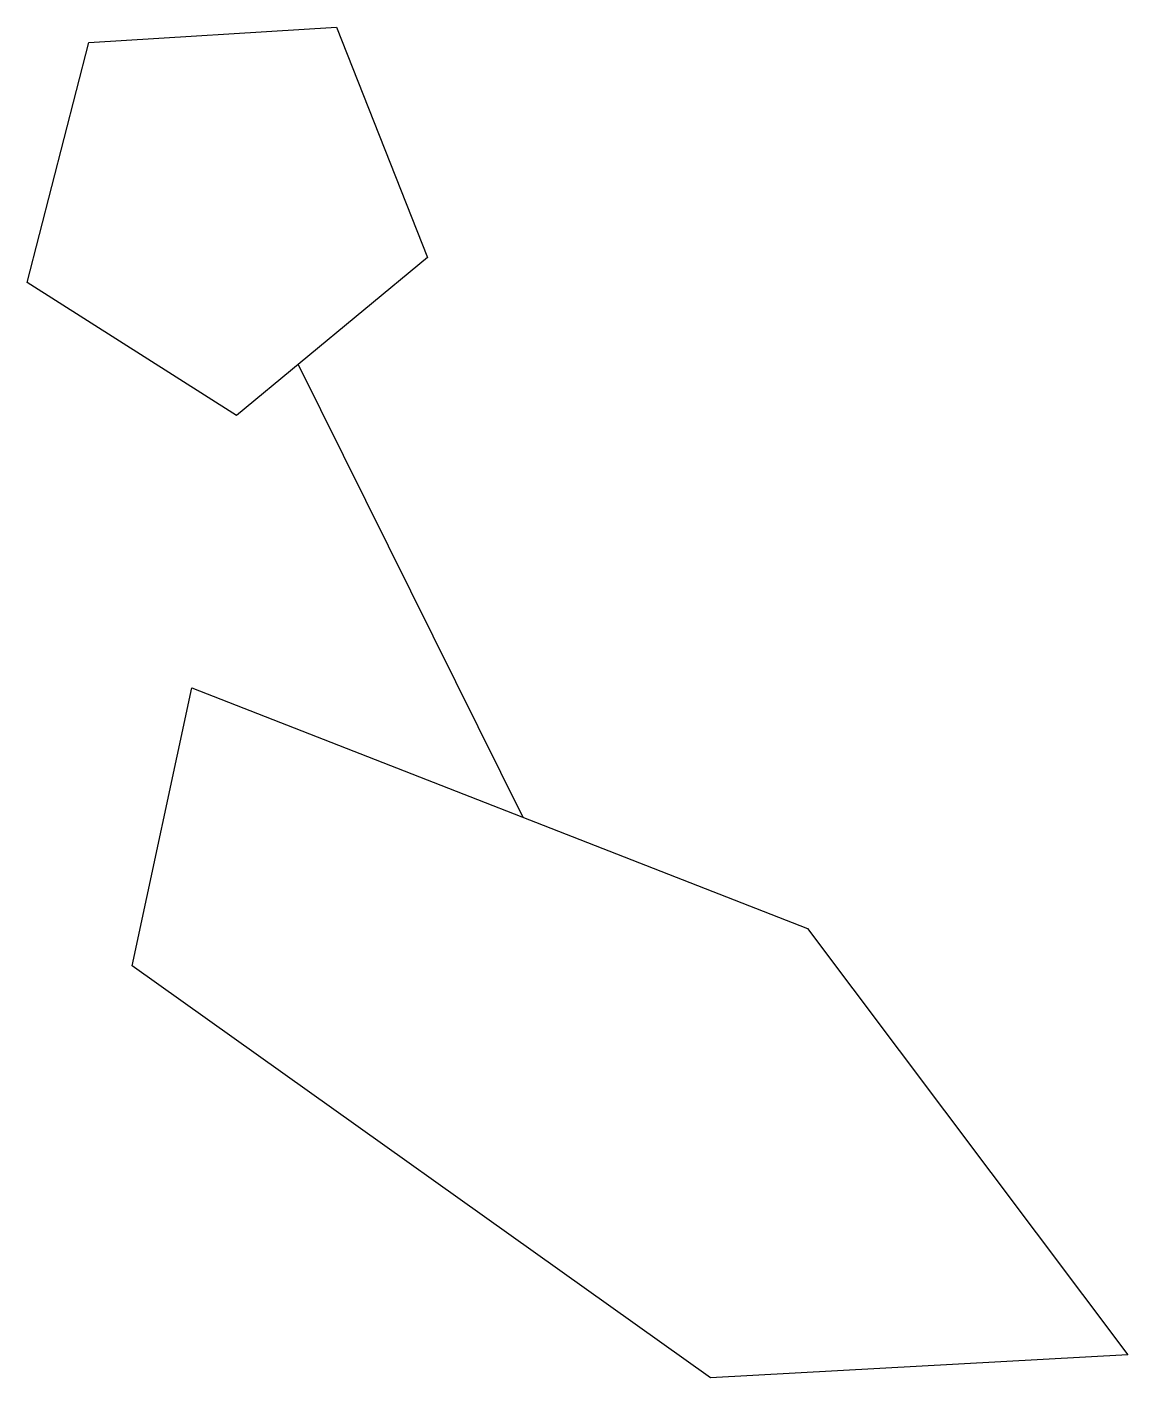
# Model space of a CAD drawing. Extents: x 73 to 477, y 276 to 773.
import ezdxf

# ---------------------------------------------------------------- set-up
doc = ezdxf.new("R2010")
doc.units = 0
doc.layers.add('Layer_1', color=7, linetype='CONTINUOUS')

msp = doc.modelspace()

# ---------------------------------------------------------------- linework, layer by layer
at = {"layer": 'Layer_1', "color": 7}
for points in [[(219.642863, 687.857125), (149.477332, 629.853985), (72.630726, 678.661413), (95.302443, 766.829205), (186.160941, 772.512466)], [(476.690412, 285.000001), (323.490789, 276.49578), (111.175509, 427.811882), (133.157062, 529.834601), (359.057677, 441.572006)]]:
    msp.add_lwpolyline(points, close=True, dxfattribs=at)
msp.add_lwpolyline([(172.196875, 648.635355), (254.656312, 482.363121)], dxfattribs=at)

doc.saveas('drawing.dxf')
